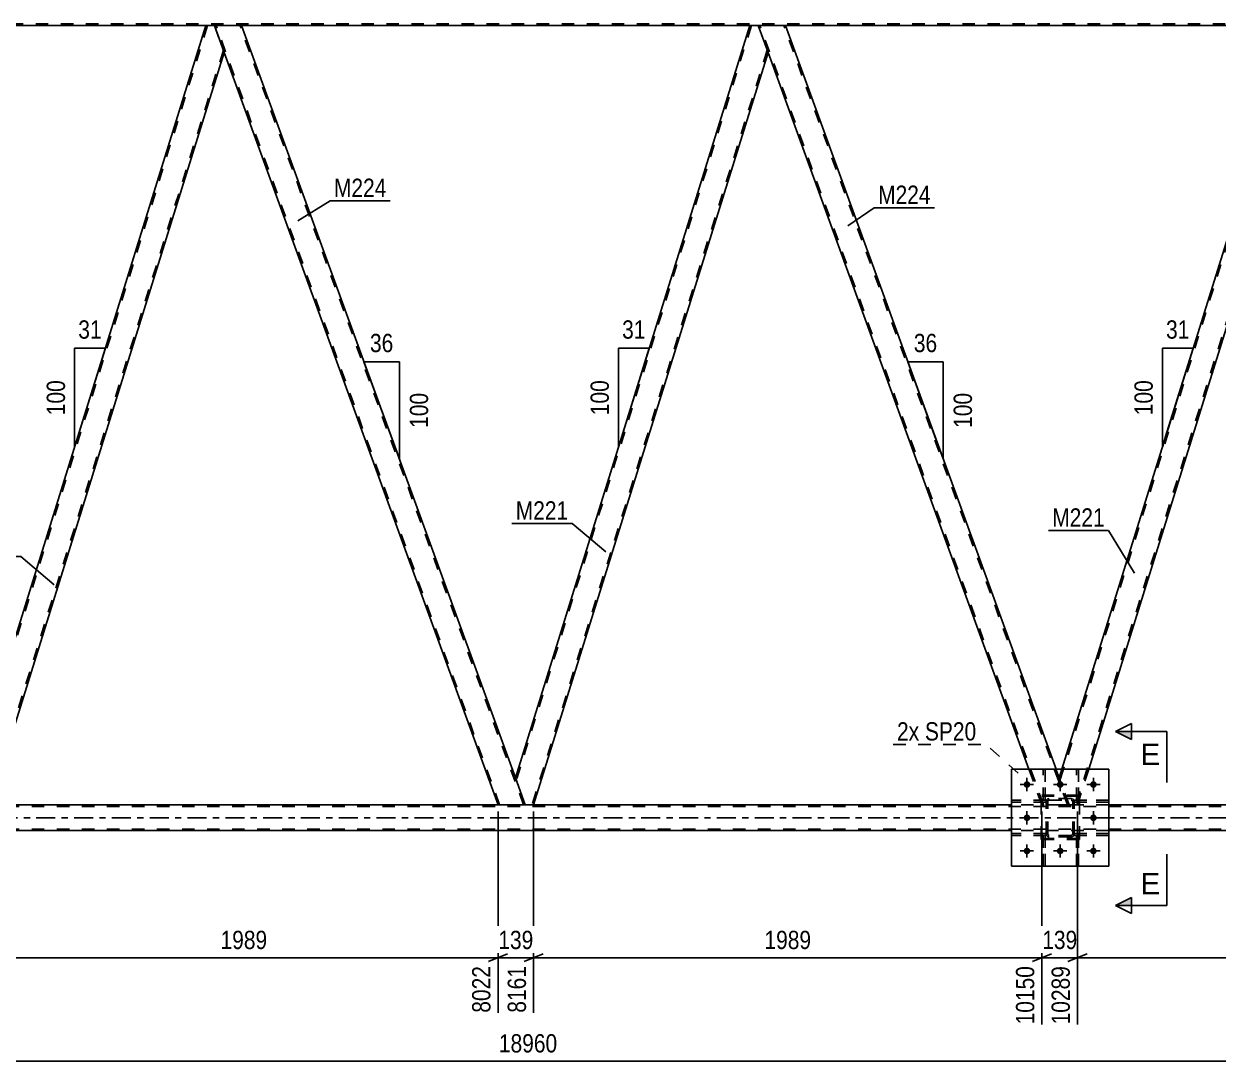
# Model space of a CAD drawing. Header units: millimetres. Extents: x 0 to 841, y 0 to 594.
# Drawn here: x 348.2 to 535.1, y 256.8 to 419.1 of the extents above; entities that cross this region are included whole.
import ezdxf

# ---------------------------------------------------------------- set-up
doc = ezdxf.new("R2010")
doc.units = ezdxf.units.MM
doc.linetypes.add('DXK_LINE_DOT2', pattern=[3.9198, 1.9599, -1.9599])
doc.linetypes.add('DXK_LINE_DOT3', pattern=[5.9187, 2.979, -0.9799, 0.9799, -0.9799])
doc.styles.add('Arial', font='ARIAL.TTF', dxfattribs={"height": 0.2})
doc.styles.add('Arial Narrow', font='ARIALN.TTF', dxfattribs={"height": 0.2})

# ---------------------------------------------------------------- blocks, each defined once
blk = doc.blocks.new('Part-122570622-5163 - 5143')
at = {"color": 7, "linetype": 'DXK_LINE_DOT2'}
for p, q in [((508.04, 292.13), (507.72, 292.13)), ((507.72, 292.13), (507.72, 287.29)), ((508.04, 287.29), (508.04, 292.13)), ((507.72, 291.53), (508.04, 291.53)), ((507.72, 287.29), (508.04, 287.29))]:
    blk.add_line(p, q, dxfattribs=at)
blk = doc.blocks.new('Part-122570622-5275 - 5143')
at = {"color": 7, "linetype": 'DXK_LINE_DOT2'}
for p, q in [((508.17, 297.65), (502.77, 297.65)), ((502.77, 297.33), (502.77, 297.65)), ((508.17, 297.33), (502.77, 297.33)), ((507.57, 297.33), (507.57, 297.65)), ((508.17, 297.65), (508.17, 297.33))]:
    blk.add_line(p, q, dxfattribs=at)
blk = doc.blocks.new('Part-122570622-5278 - 5143')
at = {"color": 7, "linetype": 'DXK_LINE_DOT2'}
for p, q in [((508.17, 297.41), (508.21, 297.6)), ((508.21, 297.6), (508.17, 297.41)), ((508.17, 292.37), (508.17, 297.41)), ((508.41, 297.41), (508.43, 297.5)), ((508.41, 292.37), (508.41, 297.41)), ((508.43, 297.5), (508.48, 297.58)), ((508.47, 297.86), (508.65, 297.89)), ((508.65, 297.89), (508.47, 297.86)), ((508.48, 297.58), (508.56, 297.63)), ((508.56, 297.63), (508.65, 297.65)), ((512.09, 297.89), (508.65, 297.89)), ((508.65, 297.65), (512.09, 297.65)), ((512.09, 297.89), (512.27, 297.86)), ((512.27, 297.86), (512.09, 297.89)), ((512.09, 297.65), (512.18, 297.63)), ((512.18, 297.63), (512.26, 297.58)), ((512.26, 297.58), (512.31, 297.5)), ((512.31, 297.5), (512.33, 297.41)), ((512.33, 292.37), (512.33, 297.41)), ((512.53, 297.6), (512.57, 297.41)), ((512.57, 297.41), (512.53, 297.6)), ((512.57, 292.37), (512.57, 297.41)), ((508.21, 292.19), (508.17, 292.37)), ((508.17, 292.37), (508.21, 292.19)), ((508.43, 292.28), (508.41, 292.37)), ((508.48, 292.2), (508.43, 292.28)), ((508.65, 291.89), (508.47, 291.93)), ((508.47, 291.93), (508.65, 291.89)), ((508.56, 292.15), (508.48, 292.2)), ((508.65, 292.13), (508.56, 292.15)), ((512.09, 292.13), (508.65, 292.13)), ((512.09, 291.89), (508.65, 291.89)), ((512.18, 292.15), (512.09, 292.13)), ((512.27, 291.93), (512.09, 291.89)), ((512.09, 291.89), (512.27, 291.93)), ((512.26, 292.2), (512.18, 292.15)), ((512.31, 292.28), (512.26, 292.2)), ((512.33, 292.37), (512.31, 292.28)), ((512.57, 292.37), (512.53, 292.19)), ((512.53, 292.19), (512.57, 292.37))]:
    blk.add_line(p, q, dxfattribs=at)
at = {"color": 7, "linetype": 'DXK_LINE_DOT3'}
blk.add_line((510.37, 294.89), (510.37, 294.89), dxfattribs=at)
at = {"color": 7, "linetype": 'DXK_LINE_DOT2'}
for centre, start, end in [((508.65, 297.41), 112.5, 157.5), ((508.65, 297.41), 112.5, 157.5), ((512.09, 297.41), 22.5, 67.5), ((512.09, 297.41), 22.5, 67.5), ((508.65, 292.37), 202.5, 247.5), ((508.65, 292.37), 202.5, 247.5), ((512.09, 292.37), 292.5, 337.5), ((512.09, 292.37), 292.5, 337.5)]:
    blk.add_arc(centre, 0.48, start, end, dxfattribs=at)
blk = doc.blocks.new('Part-122570622-5156 - 5143')
at = {"color": 7, "linetype": 'DXK_LINE_DOT2'}
for p, q in [((508.17, 297.65), (502.77, 297.65)), ((502.77, 297.65), (502.77, 297.33)), ((508.17, 297.33), (502.77, 297.33)), ((507.57, 297.33), (507.57, 297.65)), ((508.17, 297.33), (508.17, 297.65))]:
    blk.add_line(p, q, dxfattribs=at)
blk = doc.blocks.new('Part-122570622-5169 - 5143')
at = {"color": 2, "linetype": 'Continuous'}
for p, q in [((507.72, 302.49), (507.72, 302.49)), ((508.04, 302.49), (507.72, 302.49)), ((508.04, 302.49), (508.04, 302.49))]:
    blk.add_line(p, q, dxfattribs=at)
at = {"color": 7, "linetype": 'DXK_LINE_DOT2'}
for p, q in [((507.72, 297.65), (507.72, 302.49)), ((508.04, 297.65), (508.04, 302.49)), ((507.72, 298.25), (508.04, 298.25)), ((508.04, 297.65), (507.72, 297.65))]:
    blk.add_line(p, q, dxfattribs=at)
blk = doc.blocks.new('Part-122570622-5172 - 5143')
at = {"color": 7, "linetype": 'DXK_LINE_DOT2'}
for p, q in [((512.57, 292.13), (512.57, 292.45)), ((512.57, 292.45), (517.97, 292.45)), ((517.97, 292.13), (512.57, 292.13)), ((513.17, 292.13), (513.17, 292.45)), ((517.97, 292.45), (517.97, 292.13))]:
    blk.add_line(p, q, dxfattribs=at)
blk = doc.blocks.new('Bolt-122570622-5173 - 5143')
at = {"linetype": 'Continuous'}
for points in [[(505.69, 300.09, -1), (504.65, 300.09, -1)], [(510.89, 300.09, -1), (509.85, 300.09, -1)], [(516.09, 300.09, -1), (515.05, 300.09, -1)], [(505.69, 294.89, -1), (504.65, 294.89, -1)], [(516.09, 294.89, -1), (515.05, 294.89, -1)], [(505.69, 289.69, -1), (504.65, 289.69, -1)], [(510.89, 289.69, -1), (509.85, 289.69, -1)], [(516.09, 289.69, -1), (515.05, 289.69, -1)]]:
    blk.add_hatch(color=1, dxfattribs=at).paths.add_polyline_path(points)
at = {"color": 1, "linetype": 'Continuous'}
for p, q in [((505.17, 301.13), (505.17, 299.05)), ((510.37, 301.13), (510.37, 299.05)), ((515.57, 301.13), (515.57, 299.05)), ((506.21, 300.09), (504.13, 300.09)), ((511.41, 300.09), (509.33, 300.09)), ((516.61, 300.09), (514.53, 300.09)), ((505.17, 295.93), (505.17, 293.85)), ((515.57, 295.93), (515.57, 293.85)), ((506.21, 294.89), (504.13, 294.89)), ((516.61, 294.89), (514.53, 294.89)), ((505.17, 290.73), (505.17, 288.65)), ((510.37, 290.73), (510.37, 288.65)), ((515.57, 290.73), (515.57, 288.65)), ((506.21, 289.69), (504.13, 289.69)), ((511.41, 289.69), (509.33, 289.69)), ((516.61, 289.69), (514.53, 289.69))]:
    blk.add_line(p, q, dxfattribs=at)
blk = doc.blocks.new('Part-122570622-5240 - 5143')
at = {"color": 7, "linetype": 'DXK_LINE_DOT2'}
for p, q in [((512.92, 297.65), (512.92, 302.49)), ((512.92, 302.49), (513.24, 302.49)), ((513.24, 302.49), (513.24, 297.65)), ((512.92, 298.25), (513.24, 298.25)), ((513.24, 297.65), (512.92, 297.65))]:
    blk.add_line(p, q, dxfattribs=at)
blk = doc.blocks.new('Part-122570622-5176 - 5143')
at = {"color": 7, "linetype": 'DXK_LINE_DOT2'}
for p, q in [((507.72, 297.65), (507.72, 302.49)), ((507.72, 302.49), (508.04, 302.49)), ((508.04, 302.49), (508.04, 297.65)), ((507.72, 298.25), (508.04, 298.25)), ((508.04, 297.65), (507.72, 297.65))]:
    blk.add_line(p, q, dxfattribs=at)
blk = doc.blocks.new('Part-122570622-5183 - 5143')
at = {"color": 2, "linetype": 'Continuous'}
for p, q in [((517.97, 302.49), (502.77, 302.49)), ((502.77, 287.29), (502.77, 302.49)), ((517.97, 287.29), (517.97, 302.49)), ((517.97, 287.29), (502.77, 287.29))]:
    blk.add_line(p, q, dxfattribs=at)
blk = doc.blocks.new('Part-122570622-5188 - 5143')
at = {"color": 7, "linetype": 'DXK_LINE_DOT2'}
for p, q in [((782.53, 296.65), (101.51, 296.65)), ((427.95, 296.89), (422.38, 296.89)), ((517.97, 296.89), (502.77, 296.89)), ((782.53, 293.13), (101.51, 293.13)), ((517.97, 292.89), (502.77, 292.89))]:
    blk.add_line(p, q, dxfattribs=at)
at = {"color": 2, "linetype": 'Continuous'}
for p, q in [((422.38, 296.89), (342.82, 296.89)), ((502.77, 296.89), (427.95, 296.89)), ((592.65, 296.89), (517.97, 296.89)), ((502.77, 292.89), (262.57, 292.89)), ((673.04, 292.89), (517.97, 292.89))]:
    blk.add_line(p, q, dxfattribs=at)
at = {"color": 7, "linetype": 'DXK_LINE_DOT3'}
blk.add_line((101.51, 294.89), (782.53, 294.89), dxfattribs=at)
blk = doc.blocks.new('Part-122570622-5189 - 5143')
at = {"color": 7, "linetype": 'DXK_LINE_DOT2'}
for p, q in [((513.37, 298.29), (507.37, 298.29)), ((507.37, 291.49), (507.37, 298.29)), ((513.37, 291.49), (513.37, 298.29)), ((513.37, 291.49), (507.37, 291.49))]:
    blk.add_line(p, q, dxfattribs=at)
blk = doc.blocks.new('Part-122570622-5190 - 5143')
at = {"color": 7, "linetype": 'DXK_LINE_DOT2'}
for p, q in [((508.17, 297.41), (508.21, 297.6)), ((508.21, 297.6), (508.17, 297.41)), ((508.17, 292.37), (508.17, 297.41)), ((508.41, 297.41), (508.43, 297.5)), ((508.41, 292.37), (508.41, 297.41)), ((508.43, 297.5), (508.48, 297.58)), ((508.47, 297.86), (508.65, 297.89)), ((508.65, 297.89), (508.47, 297.86)), ((508.48, 297.58), (508.56, 297.63)), ((508.56, 297.63), (508.65, 297.65)), ((512.09, 297.89), (508.65, 297.89)), ((508.65, 297.65), (512.09, 297.65)), ((512.09, 297.89), (512.27, 297.86)), ((512.27, 297.86), (512.09, 297.89)), ((512.09, 297.65), (512.18, 297.63)), ((512.18, 297.63), (512.26, 297.58)), ((512.26, 297.58), (512.31, 297.5)), ((512.31, 297.5), (512.33, 297.41)), ((512.33, 292.37), (512.33, 297.41)), ((512.53, 297.6), (512.57, 297.41)), ((512.57, 297.41), (512.53, 297.6)), ((512.57, 292.37), (512.57, 297.41)), ((508.21, 292.19), (508.17, 292.37)), ((508.17, 292.37), (508.21, 292.19)), ((508.43, 292.28), (508.41, 292.37)), ((508.48, 292.2), (508.43, 292.28)), ((508.65, 291.89), (508.47, 291.93)), ((508.47, 291.93), (508.65, 291.89)), ((508.56, 292.15), (508.48, 292.2)), ((508.65, 292.13), (508.56, 292.15)), ((512.09, 292.13), (508.65, 292.13)), ((512.09, 291.89), (508.65, 291.89)), ((512.18, 292.15), (512.09, 292.13)), ((512.27, 291.93), (512.09, 291.89)), ((512.09, 291.89), (512.27, 291.93)), ((512.26, 292.2), (512.18, 292.15)), ((512.31, 292.28), (512.26, 292.2)), ((512.33, 292.37), (512.31, 292.28)), ((512.57, 292.37), (512.53, 292.19)), ((512.53, 292.19), (512.57, 292.37))]:
    blk.add_line(p, q, dxfattribs=at)
at = {"color": 7, "linetype": 'DXK_LINE_DOT3'}
blk.add_line((510.37, 294.89), (510.37, 294.89), dxfattribs=at)
at = {"color": 7, "linetype": 'DXK_LINE_DOT2'}
for centre, start, end in [((508.65, 297.41), 112.5, 157.5), ((508.65, 297.41), 112.5, 157.5), ((512.09, 297.41), 22.5, 67.5), ((512.09, 297.41), 22.5, 67.5), ((508.65, 292.37), 202.5, 247.5), ((508.65, 292.37), 202.5, 247.5), ((512.09, 292.37), 292.5, 337.5), ((512.09, 292.37), 292.5, 337.5)]:
    blk.add_arc(centre, 0.48, start, end, dxfattribs=at)
blk = doc.blocks.new('Part-122570622-5196 - 5143')
at = {"color": 7, "linetype": 'DXK_LINE_DOT2'}
for p, q in [((512.92, 287.29), (512.92, 292.13)), ((512.92, 292.13), (513.24, 292.13)), ((513.24, 292.13), (513.24, 287.29)), ((512.92, 291.53), (513.24, 291.53)), ((513.24, 287.29), (512.92, 287.29))]:
    blk.add_line(p, q, dxfattribs=at)
blk = doc.blocks.new('Part-122570622-5201 - 5143')
at = {"color": 7, "linetype": 'DXK_LINE_DOT2'}
for p, q in [((755.72, 419.13), (55.65, 419.13)), ((382.23, 418.89), (376.66, 418.89)), ((467.37, 418.89), (461.79, 418.89))]:
    blk.add_line(p, q, dxfattribs=at)
at = {"color": 2, "linetype": 'Continuous'}
for p, q in [((376.66, 418.89), (297.1, 418.89)), ((461.79, 418.89), (382.23, 418.89)), ((546.93, 418.89), (467.37, 418.89))]:
    blk.add_line(p, q, dxfattribs=at)
blk = doc.blocks.new('Part-122570622-5277 - 5143')
at = {"color": 7, "linetype": 'DXK_LINE_DOT2'}
for p, q in [((512.57, 297.33), (512.57, 297.65)), ((512.57, 297.65), (517.97, 297.65)), ((517.97, 297.33), (512.57, 297.33)), ((513.17, 297.33), (513.17, 297.65)), ((517.97, 297.65), (517.97, 297.33))]:
    blk.add_line(p, q, dxfattribs=at)
blk = doc.blocks.new('Part-122570622-5274 - 5143')
at = {"color": 2, "linetype": 'Continuous'}
for p, q in [((512.92, 302.49), (512.92, 302.49)), ((513.24, 302.49), (512.92, 302.49)), ((513.24, 302.49), (513.24, 302.49))]:
    blk.add_line(p, q, dxfattribs=at)
at = {"color": 7, "linetype": 'DXK_LINE_DOT2'}
for p, q in [((512.92, 297.65), (512.92, 302.49)), ((513.24, 297.65), (513.24, 302.49)), ((512.92, 298.25), (513.24, 298.25)), ((513.24, 297.65), (512.92, 297.65))]:
    blk.add_line(p, q, dxfattribs=at)
blk = doc.blocks.new('Part-122570622-5276 - 5143')
at = {"color": 7, "linetype": 'DXK_LINE_DOT2'}
for p, q in [((508.17, 292.45), (502.77, 292.45)), ((502.77, 292.13), (502.77, 292.45)), ((508.17, 292.13), (502.77, 292.13)), ((507.57, 292.13), (507.57, 292.45)), ((508.17, 292.45), (508.17, 292.13))]:
    blk.add_line(p, q, dxfattribs=at)
blk = doc.blocks.new('Part-122570622-5289 - 5143')
at = {"color": 2, "linetype": 'Continuous'}
for p, q in [((467.37, 418.89), (463.11, 418.89)), ((509.73, 302.49), (467.37, 418.89)), ((505.48, 302.49), (464.66, 414.64))]:
    blk.add_line(p, q, dxfattribs=at)
at = {"color": 7, "linetype": 'DXK_LINE_DOT2'}
for p, q in [((463.11, 418.89), (464.66, 414.64)), ((507.77, 296.89), (463.36, 418.89)), ((511.51, 296.89), (467.11, 418.89)), ((507.51, 296.89), (505.48, 302.49)), ((511.77, 296.89), (509.73, 302.49)), ((511.77, 296.89), (507.51, 296.89))]:
    blk.add_line(p, q, dxfattribs=at)
blk = doc.blocks.new('Bolt-122570622-5308 - 5143')
at = {"color": 1, "linetype": 'Continuous'}
for p, q in [((505.17, 301.13), (505.17, 300.44)), ((510.37, 301.13), (510.37, 300.44)), ((515.57, 301.13), (515.57, 300.44)), ((504.13, 300.09), (504.82, 300.09)), ((505.17, 299.05), (505.17, 299.74)), ((506.21, 300.09), (505.52, 300.09)), ((509.33, 300.09), (510.02, 300.09)), ((510.37, 299.05), (510.37, 299.74)), ((511.41, 300.09), (510.72, 300.09)), ((514.53, 300.09), (515.22, 300.09)), ((515.57, 299.05), (515.57, 299.74)), ((516.61, 300.09), (515.92, 300.09)), ((505.17, 295.93), (505.17, 295.24)), ((515.57, 295.93), (515.57, 295.24)), ((504.13, 294.89), (504.82, 294.89)), ((505.17, 293.85), (505.17, 294.54)), ((506.21, 294.89), (505.52, 294.89)), ((514.53, 294.89), (515.22, 294.89)), ((515.57, 293.85), (515.57, 294.54)), ((516.61, 294.89), (515.92, 294.89)), ((505.17, 290.73), (505.17, 290.04)), ((510.37, 290.73), (510.37, 290.04)), ((515.57, 290.73), (515.57, 290.04)), ((504.13, 289.69), (504.82, 289.69)), ((505.17, 288.65), (505.17, 289.34)), ((506.21, 289.69), (505.52, 289.69)), ((509.33, 289.69), (510.02, 289.69)), ((510.37, 288.65), (510.37, 289.34)), ((511.41, 289.69), (510.72, 289.69)), ((514.53, 289.69), (515.22, 289.69)), ((515.57, 288.65), (515.57, 289.34)), ((516.61, 289.69), (515.92, 289.69))]:
    blk.add_line(p, q, dxfattribs=at)
blk = doc.blocks.new('Part-122570622-5337 - 5143')
at = {"color": 7, "linetype": 'DXK_LINE_DOT2'}
for p, q in [((547.18, 418.89), (510.36, 300.77)), ((549.65, 415.01), (512.84, 296.89)), ((510.64, 302.49), (510.22, 301.14)), ((511.77, 296.89), (510.22, 301.14)), ((514.83, 302.49), (513.09, 296.89)), ((513.09, 296.89), (511.77, 296.89))]:
    blk.add_line(p, q, dxfattribs=at)
at = {"color": 2, "linetype": 'Continuous'}
for p, q in [((546.93, 418.89), (510.64, 302.49)), ((548.24, 418.89), (546.93, 418.89)), ((549.79, 414.64), (548.24, 418.89)), ((549.79, 414.64), (514.83, 302.49))]:
    blk.add_line(p, q, dxfattribs=at)
blk = doc.blocks.new('Part-122570622-5370 - 5143')
at = {"color": 7, "linetype": 'DXK_LINE_DOT2'}
for p, q in [((508.17, 292.45), (502.77, 292.45)), ((502.77, 292.45), (502.77, 292.13)), ((508.17, 292.13), (502.77, 292.13)), ((507.57, 292.13), (507.57, 292.45)), ((508.17, 292.13), (508.17, 292.45))]:
    blk.add_line(p, q, dxfattribs=at)
blk = doc.blocks.new('Part-122570622-5375 - 5143')
at = {"color": 7, "linetype": 'DXK_LINE_DOT2'}
for p, q in [((507.72, 287.29), (507.72, 292.13)), ((507.72, 292.13), (508.04, 292.13)), ((508.04, 292.13), (508.04, 287.29)), ((507.72, 291.53), (508.04, 291.53)), ((508.04, 287.29), (507.72, 287.29))]:
    blk.add_line(p, q, dxfattribs=at)
blk = doc.blocks.new('Part-122570622-5399 - 5143')
at = {"color": 7, "linetype": 'DXK_LINE_DOT2'}
for p, q in [((517.97, 297.65), (512.57, 297.65)), ((512.57, 297.65), (512.57, 297.33)), ((512.57, 297.33), (517.97, 297.33)), ((513.17, 297.33), (513.17, 297.65)), ((517.97, 297.33), (517.97, 297.65))]:
    blk.add_line(p, q, dxfattribs=at)
blk = doc.blocks.new('Part-122570622-5402 - 5143')
at = {"color": 7, "linetype": 'DXK_LINE_DOT2'}
for p, q in [((517.97, 292.45), (512.57, 292.45)), ((512.57, 292.45), (512.57, 292.13)), ((512.57, 292.13), (517.97, 292.13)), ((513.17, 292.13), (513.17, 292.45)), ((517.97, 292.13), (517.97, 292.45))]:
    blk.add_line(p, q, dxfattribs=at)
blk = doc.blocks.new('Part-122570622-5420 - 5143')
at = {"color": 7, "linetype": 'DXK_LINE_DOT2'}
for p, q in [((502.77, 302.49), (517.97, 302.49)), ((502.77, 302.49), (502.77, 287.29)), ((517.97, 302.49), (517.97, 287.29)), ((502.77, 287.29), (517.97, 287.29))]:
    blk.add_line(p, q, dxfattribs=at)
blk = doc.blocks.new('Part-122570622-5460 - 5143')
at = {"color": 2, "linetype": 'Continuous'}
for p, q in [((461.79, 418.89), (425.09, 301.14)), ((463.11, 418.89), (461.79, 418.89)), ((464.66, 414.64), (463.11, 418.89)), ((464.66, 414.64), (427.95, 296.89)), ((426.64, 296.89), (425.09, 301.14)), ((426.64, 296.89), (427.95, 296.89))]:
    blk.add_line(p, q, dxfattribs=at)
at = {"color": 7, "linetype": 'DXK_LINE_DOT2'}
for p, q in [((462.04, 418.89), (425.22, 300.77)), ((464.52, 415.01), (427.7, 296.89)), ((427.68, 296.89), (427.64, 296.89)), ((427.64, 296.89), (427.68, 296.89)), ((427.68, 296.89), (427.7, 296.89)), ((427.7, 296.89), (427.68, 296.89))]:
    blk.add_line(p, q, dxfattribs=at)
blk = doc.blocks.new('Part-122570622-5569 - 5143')
at = {"color": 7, "linetype": 'DXK_LINE_DOT2'}
for p, q in [((513.37, 298.43), (507.37, 298.43)), ((507.37, 291.63), (507.37, 298.43)), ((513.37, 291.63), (513.37, 298.43)), ((513.37, 291.63), (507.37, 291.63))]:
    blk.add_line(p, q, dxfattribs=at)
blk = doc.blocks.new('Part-122570622-5603 - 5143')
at = {"color": 2, "linetype": 'Continuous'}
for p, q in [((376.66, 418.89), (339.95, 301.14)), ((377.97, 418.89), (376.66, 418.89)), ((379.52, 414.64), (377.97, 418.89)), ((379.52, 414.64), (342.82, 296.89)), ((341.5, 296.89), (339.95, 301.14)), ((341.5, 296.89), (342.82, 296.89))]:
    blk.add_line(p, q, dxfattribs=at)
at = {"color": 7, "linetype": 'DXK_LINE_DOT2'}
for p, q in [((376.91, 418.89), (340.09, 300.77)), ((379.39, 415.01), (342.57, 296.89)), ((342.55, 296.89), (342.51, 296.89)), ((342.51, 296.89), (342.55, 296.89)), ((342.55, 296.89), (342.57, 296.89)), ((342.57, 296.89), (342.55, 296.89))]:
    blk.add_line(p, q, dxfattribs=at)
blk = doc.blocks.new('Part-122570622-5608 - 5143')
at = {"color": 2, "linetype": 'Continuous'}
for p, q in [((382.23, 418.89), (377.97, 418.89)), ((425.09, 301.14), (382.23, 418.89)), ((422.38, 296.89), (379.52, 414.64)), ((426.32, 296.89), (422.38, 296.89)), ((426.6, 296.89), (426.32, 296.89)), ((426.6, 296.89), (426.64, 296.89))]:
    blk.add_line(p, q, dxfattribs=at)
at = {"color": 7, "linetype": 'DXK_LINE_DOT2'}
for p, q in [((377.97, 418.89), (379.52, 414.64)), ((422.63, 296.89), (378.23, 418.89)), ((426.38, 296.89), (381.98, 418.89)), ((426.64, 296.89), (425.09, 301.14)), ((426.32, 296.89), (426.49, 296.89))]:
    blk.add_line(p, q, dxfattribs=at)
blk = doc.blocks.new('Part-122570622-5622 - 5143')
at = {"color": 7, "linetype": 'DXK_LINE_DOT2'}
for p, q in [((513.24, 292.13), (512.92, 292.13)), ((512.92, 292.13), (512.92, 287.29)), ((513.24, 287.29), (513.24, 292.13)), ((512.92, 291.53), (513.24, 291.53)), ((512.92, 287.29), (513.24, 287.29))]:
    blk.add_line(p, q, dxfattribs=at)
blk = doc.blocks.new('AngleDimension-122570622-6009 - 5143')
at = {"color": 7, "linetype": 'Continuous'}
for p, q in [((490.93, 354.14), (486.52, 366.26)), ((492.06, 366.26), (486.52, 366.26)), ((492.06, 351.04), (486.52, 366.26)), ((492.06, 351.04), (492.06, 366.26))]:
    blk.add_line(p, q, dxfattribs=at)
at = {"color": 0}
for points in [[(491.72, 367.16), (491.72, 371.36), (486.86, 371.36), (486.86, 367.16)], [(497.16, 361.99), (492.96, 361.99), (492.96, 355.31), (497.16, 355.31)]]:
    blk.add_wipeout(points, dxfattribs=at)
at = {"color": 3, "style": 'Arial Narrow'}
blk.add_text('36', height=2.863, dxfattribs=at).set_placement((487.46, 367.76))
blk.add_text('100', height=2.863, rotation=90.0002, dxfattribs=at).set_placement((496.56, 355.91))
blk = doc.blocks.new('StraightDimension-122570622-18961 - 5143')
at = {"color": 7, "linetype": 'Continuous'}
for p, q in [((427.95, 295.89), (427.95, 264.38)), ((507.51, 295.89), (507.51, 262.55)), ((429.45, 273.59), (426.45, 272.39)), ((427.95, 272.99), (507.51, 272.99)), ((506.01, 272.39), (509.01, 273.59))]:
    blk.add_line(p, q, dxfattribs=at)
at = {"color": 0}
blk.add_wipeout([(471.99, 273.74), (471.99, 277.94), (463.48, 277.94), (463.48, 273.74)], dxfattribs=at)
at = {"color": 0, "linetype": 'Continuous'}
blk.add_wipeout([(506.91, 272.29), (502.71, 272.29), (502.71, 261.95), (506.91, 261.95)], dxfattribs=at)
at = {"color": 3, "style": 'Arial Narrow'}
blk.add_text('1989', height=2.863, dxfattribs=at).set_placement((464.08, 274.34))
at = {"color": 3, "linetype": 'Continuous', "style": 'Arial Narrow'}
blk.add_text('10150', height=2.863, rotation=90.0002, dxfattribs=at).set_placement((506.31, 262.55))
blk = doc.blocks.new('StraightDimension-122570622-18960 - 5143')
at = {"color": 7, "linetype": 'Continuous'}
for p, q in [((507.51, 295.89), (507.51, 262.55)), ((513.08, 295.89), (513.08, 262.55)), ((506.01, 272.39), (509.01, 273.59)), ((507.51, 272.99), (513.08, 272.99)), ((514.58, 273.59), (511.58, 272.39))]:
    blk.add_line(p, q, dxfattribs=at)
at = {"color": 0}
blk.add_wipeout([(513.64, 273.74), (513.64, 277.94), (506.96, 277.94), (506.96, 273.74)], dxfattribs=at)
at = {"color": 0, "linetype": 'Continuous'}
blk.add_wipeout([(512.48, 272.29), (508.28, 272.29), (508.28, 261.95), (512.48, 261.95)], dxfattribs=at)
at = {"color": 3, "style": 'Arial Narrow'}
blk.add_text('139', height=2.863, dxfattribs=at).set_placement((507.56, 274.34))
at = {"color": 3, "linetype": 'Continuous', "style": 'Arial Narrow'}
blk.add_text('10289', height=2.863, rotation=90.0002, dxfattribs=at).set_placement((511.88, 262.55))
blk = doc.blocks.new('AngleDimension-122570622-6338 - 5143')
at = {"color": 7, "linetype": 'Continuous'}
for p, q in [((526.36, 368.37), (531.18, 368.37)), ((526.36, 352.9), (531.18, 368.37)), ((526.36, 352.9), (526.36, 368.37)), ((526.82, 354.38), (531.18, 368.37))]:
    blk.add_line(p, q, dxfattribs=at)
at = {"color": 0}
for points in [[(531.19, 369.27), (531.19, 373.47), (526.34, 373.47), (526.34, 369.27)], [(525.46, 363.98), (521.26, 363.98), (521.26, 357.29), (525.46, 357.29)]]:
    blk.add_wipeout(points, dxfattribs=at)
at = {"color": 3, "style": 'Arial Narrow'}
blk.add_text('31', height=2.863, dxfattribs=at).set_placement((526.94, 369.87))
blk.add_text('100', height=2.863, rotation=90.0002, dxfattribs=at).set_placement((524.86, 357.89))
blk = doc.blocks.new('AngleDimension-122570622-6023 - 5143')
at = {"color": 7, "linetype": 'Continuous'}
for p, q in [((405.8, 354.14), (401.39, 366.26)), ((406.93, 366.26), (401.39, 366.26)), ((406.93, 351.04), (401.39, 366.26)), ((406.93, 351.04), (406.93, 366.26))]:
    blk.add_line(p, q, dxfattribs=at)
at = {"color": 0}
for points in [[(406.58, 367.16), (406.58, 371.36), (401.73, 371.36), (401.73, 367.16)], [(412.03, 361.99), (407.83, 361.99), (407.83, 355.31), (412.03, 355.31)]]:
    blk.add_wipeout(points, dxfattribs=at)
at = {"color": 3, "style": 'Arial Narrow'}
blk.add_text('36', height=2.863, dxfattribs=at).set_placement((402.33, 367.76))
blk.add_text('100', height=2.863, rotation=90.0002, dxfattribs=at).set_placement((411.43, 355.91))
blk = doc.blocks.new('StraightDimension-122570622-18963 - 5143')
at = {"color": 7, "linetype": 'Continuous'}
for p, q in [((342.82, 295.89), (342.82, 264.38)), ((422.38, 295.89), (422.38, 264.38)), ((344.32, 273.59), (341.32, 272.39)), ((342.82, 272.99), (422.38, 272.99)), ((420.88, 272.39), (423.88, 273.59))]:
    blk.add_line(p, q, dxfattribs=at)
at = {"color": 0}
blk.add_wipeout([(386.86, 273.74), (386.86, 277.94), (378.34, 277.94), (378.34, 273.74)], dxfattribs=at)
at = {"color": 0, "linetype": 'Continuous'}
blk.add_wipeout([(421.78, 272.29), (417.58, 272.29), (417.58, 263.78), (421.78, 263.78)], dxfattribs=at)
at = {"color": 3, "style": 'Arial Narrow'}
blk.add_text('1989', height=2.863, dxfattribs=at).set_placement((378.94, 274.34))
at = {"color": 3, "linetype": 'Continuous', "style": 'Arial Narrow'}
blk.add_text('8022', height=2.863, rotation=90.0002, dxfattribs=at).set_placement((421.18, 264.38))
blk = doc.blocks.new('AngleDimension-122570622-6211 - 5143')
at = {"color": 7, "linetype": 'Continuous'}
for p, q in [((356.09, 368.37), (360.91, 368.37)), ((356.09, 352.9), (360.91, 368.37)), ((356.09, 352.9), (356.09, 368.37)), ((356.55, 354.38), (360.91, 368.37))]:
    blk.add_line(p, q, dxfattribs=at)
at = {"color": 0}
for points in [[(360.93, 369.27), (360.93, 373.47), (356.07, 373.47), (356.07, 369.27)], [(355.19, 363.98), (350.99, 363.98), (350.99, 357.29), (355.19, 357.29)]]:
    blk.add_wipeout(points, dxfattribs=at)
at = {"color": 3, "style": 'Arial Narrow'}
blk.add_text('31', height=2.863, dxfattribs=at).set_placement((356.67, 369.87))
blk.add_text('100', height=2.863, rotation=90.0002, dxfattribs=at).set_placement((354.59, 357.89))
blk = doc.blocks.new('AngleDimension-122570622-6327 - 5143')
at = {"color": 7, "linetype": 'Continuous'}
for p, q in [((441.22, 368.37), (446.04, 368.37)), ((441.22, 352.9), (446.04, 368.37)), ((441.22, 352.9), (441.22, 368.37)), ((441.68, 354.38), (446.04, 368.37))]:
    blk.add_line(p, q, dxfattribs=at)
at = {"color": 0}
for points in [[(446.06, 369.27), (446.06, 373.47), (441.2, 373.47), (441.2, 369.27)], [(440.32, 363.98), (436.12, 363.98), (436.12, 357.29), (440.32, 357.29)]]:
    blk.add_wipeout(points, dxfattribs=at)
at = {"color": 3, "style": 'Arial Narrow'}
blk.add_text('31', height=2.863, dxfattribs=at).set_placement((441.8, 369.87))
blk.add_text('100', height=2.863, rotation=90.0002, dxfattribs=at).set_placement((439.72, 357.89))
blk = doc.blocks.new('StraightDimension-122570622-6892 - 5143')
at = {"color": 7, "linetype": 'Continuous'}
blk.add_line((55.01, 256.81), (799.15, 256.81), dxfattribs=at)
at = {"color": 0}
blk.add_wipeout([(432.25, 257.56), (432.25, 261.76), (421.91, 261.76), (421.91, 257.56)], dxfattribs=at)
at = {"color": 3, "style": 'Arial Narrow'}
blk.add_text('18960', height=2.863, dxfattribs=at).set_placement((422.51, 258.16))
blk = doc.blocks.new('StraightDimension-122570622-18959 - 5143')
at = {"color": 7, "linetype": 'Continuous'}
for p, q in [((513.08, 295.89), (513.08, 262.55)), ((592.65, 295.89), (592.65, 262.55)), ((514.58, 273.59), (511.58, 272.39)), ((513.08, 272.99), (592.65, 272.99)), ((591.15, 272.39), (594.15, 273.59))]:
    blk.add_line(p, q, dxfattribs=at)
at = {"color": 0}
blk.add_wipeout([(557.12, 273.74), (557.12, 277.94), (548.61, 277.94), (548.61, 273.74)], dxfattribs=at)
at = {"color": 0, "linetype": 'Continuous'}
blk.add_wipeout([(592.05, 272.29), (587.85, 272.29), (587.85, 261.95), (592.05, 261.95)], dxfattribs=at)
at = {"color": 3, "style": 'Arial Narrow'}
blk.add_text('1989', height=2.863, dxfattribs=at).set_placement((549.21, 274.34))
at = {"color": 3, "linetype": 'Continuous', "style": 'Arial Narrow'}
blk.add_text('12279', height=2.863, rotation=90.0002, dxfattribs=at).set_placement((591.45, 262.55))
blk = doc.blocks.new('StraightDimension-122570622-18962 - 5143')
at = {"color": 7, "linetype": 'Continuous'}
for p, q in [((422.38, 295.89), (422.38, 264.38)), ((427.95, 295.89), (427.95, 264.38)), ((420.88, 272.39), (423.88, 273.59)), ((422.38, 272.99), (427.95, 272.99)), ((429.45, 273.59), (426.45, 272.39))]:
    blk.add_line(p, q, dxfattribs=at)
at = {"color": 0}
blk.add_wipeout([(428.51, 273.74), (428.51, 277.94), (421.82, 277.94), (421.82, 273.74)], dxfattribs=at)
at = {"color": 0, "linetype": 'Continuous'}
blk.add_wipeout([(427.35, 272.29), (423.15, 272.29), (423.15, 263.78), (427.35, 263.78)], dxfattribs=at)
at = {"color": 3, "style": 'Arial Narrow'}
blk.add_text('139', height=2.863, dxfattribs=at).set_placement((422.42, 274.34))
at = {"color": 3, "linetype": 'Continuous', "style": 'Arial Narrow'}
blk.add_text('8161', height=2.863, rotation=90.0002, dxfattribs=at).set_placement((426.75, 264.38))
blk = doc.blocks.new('Mark-122570622-5285 - 5143')
at = {"color": 0}
blk.add_wipeout([(490.09, 390.97), (490.09, 393.97), (481.87, 393.97), (481.87, 390.97)], dxfattribs=at)
blk.add_wipeout([(490.09, 390.97), (490.09, 393.97), (481.87, 393.97), (481.87, 390.97)], dxfattribs=at)
at = {"color": 30, "linetype": 'Continuous'}
for p, q in [((477.14, 387.55), (481.27, 390.37)), ((481.27, 390.37), (490.69, 390.37))]:
    blk.add_line(p, q, dxfattribs=at)
at = {"color": 3, "style": 'Arial Narrow'}
blk.add_text('M224', height=2.863, dxfattribs=at).set_placement((481.87, 390.97))
blk = doc.blocks.new('Mark-122570622-5333 - 5143')
at = {"color": 0}
blk.add_wipeout([(517.35, 340.45), (517.35, 343.45), (509.12, 343.45), (509.12, 340.45)], dxfattribs=at)
blk.add_wipeout([(517.35, 340.45), (517.35, 343.45), (509.12, 343.45), (509.12, 340.45)], dxfattribs=at)
at = {"color": 30, "linetype": 'Continuous'}
for p in [(508.52, 339.85), (522.02, 333.15)]:
    blk.add_line(p, (517.95, 339.85), dxfattribs=at)
at = {"color": 3, "style": 'Arial Narrow'}
blk.add_text('M221', height=2.863, dxfattribs=at).set_placement((509.12, 340.45))
blk = doc.blocks.new('Mark-122570622-5456 - 5143')
at = {"color": 0}
blk.add_wipeout([(433.38, 341.56), (433.38, 344.56), (425.15, 344.56), (425.15, 341.56)], dxfattribs=at)
blk.add_wipeout([(433.38, 341.56), (433.38, 344.56), (425.15, 344.56), (425.15, 341.56)], dxfattribs=at)
at = {"color": 30, "linetype": 'Continuous'}
for p in [(424.55, 340.96), (439.23, 336.51)]:
    blk.add_line(p, (433.98, 340.96), dxfattribs=at)
at = {"color": 3, "style": 'Arial Narrow'}
blk.add_text('M221', height=2.863, dxfattribs=at).set_placement((425.15, 341.56))
blk = doc.blocks.new('Mark-122570622-5599 - 5143')
at = {"color": 0}
blk.add_wipeout([(347.07, 336.39), (347.07, 339.39), (338.84, 339.39), (338.84, 336.39)], dxfattribs=at)
blk.add_wipeout([(347.07, 336.39), (347.07, 339.39), (338.84, 339.39), (338.84, 336.39)], dxfattribs=at)
at = {"color": 30, "linetype": 'Continuous'}
for p in [(338.24, 335.79), (352.92, 331.34)]:
    blk.add_line(p, (347.67, 335.79), dxfattribs=at)
at = {"color": 3, "style": 'Arial Narrow'}
blk.add_text('M221', height=2.863, dxfattribs=at).set_placement((338.84, 336.39))
blk = doc.blocks.new('Mark-122570622-5604 - 5143')
at = {"color": 0}
blk.add_wipeout([(404.91, 392.05), (404.91, 395.05), (396.69, 395.05), (396.69, 392.05)], dxfattribs=at)
blk.add_wipeout([(404.91, 392.05), (404.91, 395.05), (396.69, 395.05), (396.69, 392.05)], dxfattribs=at)
at = {"color": 30, "linetype": 'Continuous'}
for p, q in [((391.04, 388.29), (396.09, 391.45)), ((396.09, 391.45), (405.51, 391.45))]:
    blk.add_line(p, q, dxfattribs=at)
at = {"color": 3, "style": 'Arial Narrow'}
blk.add_text('M224', height=2.863, dxfattribs=at).set_placement((396.69, 392.05))
blk = doc.blocks.new('MarkSet-122570622-7155 - 5143')
at = {"color": 30, "linetype": 'DXK_LINE_DOT2'}
blk.add_line((503.78, 301.86), (498.74, 306.38), dxfattribs=at)
at = {"color": 0}
blk.add_wipeout([(488.3, 306.98), (488.3, 309.98), (484.83, 309.98), (484.83, 306.98)], dxfattribs=at)
blk.add_wipeout([(488.3, 306.98), (488.3, 309.98), (484.83, 309.98), (484.83, 306.98)], dxfattribs=at)
at = {"color": 3, "style": 'Arial Narrow'}
blk.add_text('2x', height=2.863, dxfattribs=at).set_placement((484.83, 306.98))
at = {"color": 0}
blk.add_wipeout([(497.24, 306.98), (497.24, 309.98), (489.2, 309.98), (489.2, 306.98)], dxfattribs=at)
blk.add_wipeout([(497.24, 306.98), (497.24, 309.98), (489.2, 309.98), (489.2, 306.98)], dxfattribs=at)
at = {"color": 30, "linetype": 'DXK_LINE_DOT2'}
blk.add_line((484.23, 306.38), (498.74, 306.38), dxfattribs=at)
at = {"color": 3, "style": 'Arial Narrow'}
blk.add_text('SP20', height=2.863, dxfattribs=at).set_placement((489.2, 306.98))
blk = doc.blocks.new('SectionMark-122570622-6956 - 5143')
at = {"linetype": 'Continuous'}
for points in [[(521.54, 308.39), (521.54, 307.14), (519.04, 308.39)], [(521.54, 282.42), (521.54, 281.17), (519.04, 281.17)]]:
    blk.add_hatch(color=6, dxfattribs=at).paths.add_polyline_path(points)
at = {"color": 6, "linetype": 'Continuous'}
for p, q in [((519.04, 308.39), (521.54, 309.64)), ((521.54, 307.14), (521.54, 309.64)), ((527.04, 308.39), (519.04, 308.39)), ((519.04, 308.39), (521.54, 307.14)), ((527.04, 308.39), (527.04, 300.39)), ((527.04, 281.17), (527.04, 289.17)), ((519.04, 281.17), (521.54, 282.42)), ((521.54, 282.42), (521.54, 279.92)), ((527.04, 281.17), (519.04, 281.17)), ((521.54, 279.92), (519.04, 281.17))]:
    blk.add_line(p, q, dxfattribs=at)
at = {"color": 0, "linetype": 'Continuous'}
for points in [[(526.04, 303.14), (526.04, 306.64), (522.93, 306.64), (522.93, 303.14)], [(526.04, 282.92), (526.04, 286.42), (522.93, 286.42), (522.93, 282.92)]]:
    blk.add_wipeout(points, dxfattribs=at)
at = {"color": 3, "linetype": 'Continuous', "style": 'Arial'}
for p in [(522.93, 303.14), (522.93, 282.92)]:
    blk.add_text('E', height=3.34, dxfattribs=at).set_placement(p)

msp = doc.modelspace()

# ---------------------------------------------------------------- block references
for name in ['Part-122570622-5201 - 5143', 'Part-122570622-5603 - 5143', 'Part-122570622-5608 - 5143', 'Part-122570622-5460 - 5143', 'Part-122570622-5289 - 5143', 'Part-122570622-5337 - 5143', 'Part-122570622-5183 - 5143', 'Part-122570622-5420 - 5143', 'Bolt-122570622-5173 - 5143', 'Bolt-122570622-5308 - 5143', 'Part-122570622-5169 - 5143', 'Part-122570622-5176 - 5143', 'Part-122570622-5240 - 5143', 'Part-122570622-5274 - 5143', 'Part-122570622-5275 - 5143', 'Part-122570622-5156 - 5143', 'Part-122570622-5569 - 5143', 'Part-122570622-5189 - 5143', 'Part-122570622-5278 - 5143', 'Part-122570622-5190 - 5143', 'Part-122570622-5277 - 5143', 'Part-122570622-5399 - 5143', 'Part-122570622-5188 - 5143', 'Part-122570622-5276 - 5143', 'Part-122570622-5370 - 5143', 'Part-122570622-5163 - 5143', 'Part-122570622-5375 - 5143', 'Part-122570622-5172 - 5143', 'Part-122570622-5402 - 5143', 'Part-122570622-5196 - 5143', 'Part-122570622-5622 - 5143']:
    msp.add_blockref(name, (0, 0))

# ---------------------------------------------------------------- next in the draw order: block references
for name in ['AngleDimension-122570622-6211 - 5143', 'AngleDimension-122570622-6327 - 5143', 'AngleDimension-122570622-6338 - 5143', 'AngleDimension-122570622-6023 - 5143', 'AngleDimension-122570622-6009 - 5143', 'StraightDimension-122570622-18963 - 5143', 'StraightDimension-122570622-18961 - 5143']:
    msp.add_blockref(name, (0, 0))

# ---------------------------------------------------------------- next in the draw order: block references
msp.add_blockref('StraightDimension-122570622-18960 - 5143', (0, 0))

# ---------------------------------------------------------------- next in the draw order: block references
msp.add_blockref('StraightDimension-122570622-6892 - 5143', (0, 0))

# ---------------------------------------------------------------- next in the draw order: block references
for name in ['Mark-122570622-5604 - 5143', 'Mark-122570622-5285 - 5143', 'Mark-122570622-5456 - 5143', 'Mark-122570622-5333 - 5143', 'Mark-122570622-5599 - 5143', 'MarkSet-122570622-7155 - 5143', 'StraightDimension-122570622-18962 - 5143', 'StraightDimension-122570622-18959 - 5143']:
    msp.add_blockref(name, (0, 0))

# ---------------------------------------------------------------- next in the draw order: block references
msp.add_blockref('SectionMark-122570622-6956 - 5143', (0, 0))

doc.saveas('drawing.dxf')
